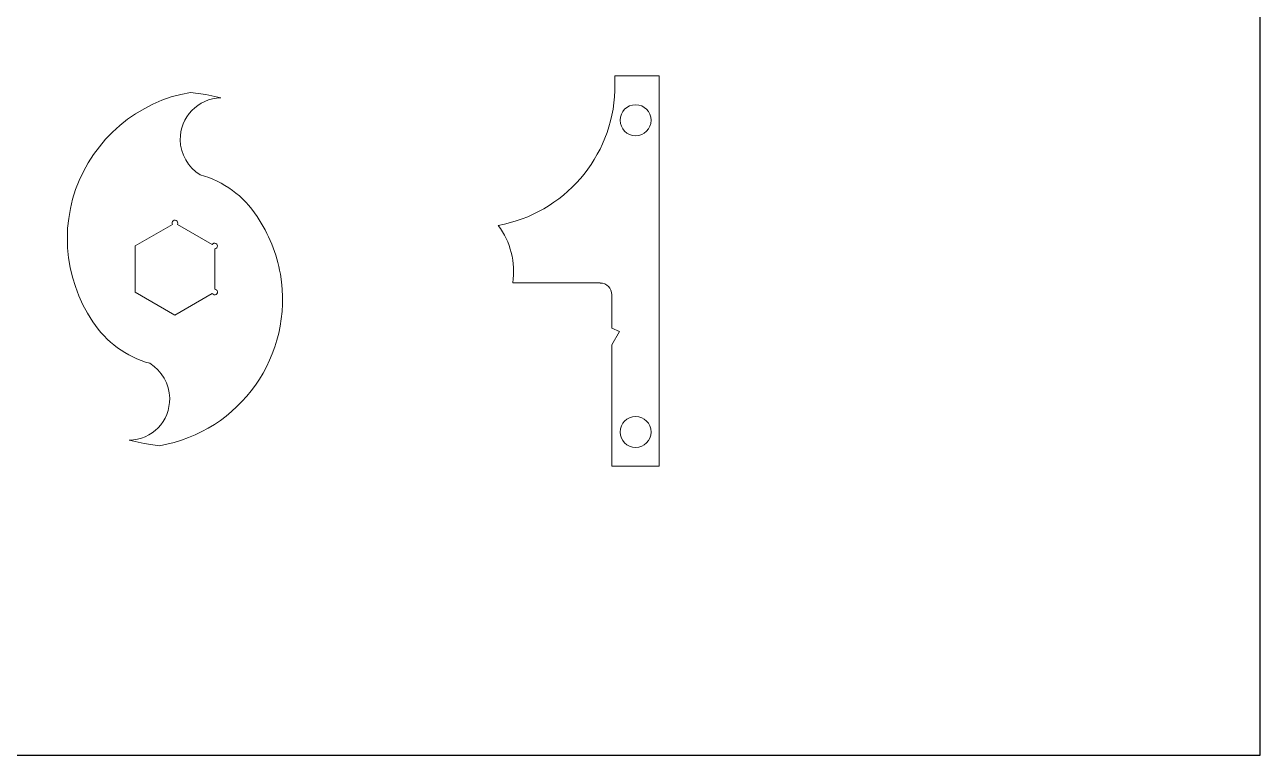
# Model space of a CAD drawing. Header units: inches. Extents: x -336 to 536, y -147 to 347.
# Drawn here: x 117.9 to 536, y -147.2 to 99.8 of the extents above; entities that cross this region are included whole.
import ezdxf

# ---------------------------------------------------------------- set-up
doc = ezdxf.new("R2010")
doc.units = ezdxf.units.IN
doc.header["$MEASUREMENT"] = 0
doc.layers.add('Default', color=7, linetype='Continuous')

# ---------------------------------------------------------------- blocks, each defined once
blk = doc.blocks.new('block 2')
at = {"layer": 'Default', "color": 18, "lineweight": 25, "true_color": 0x000000}
blk.add_lwpolyline([(-335.98, -147.17), (536.01, -147.17), (536.01, 346.84), (-335.98, 346.84), (-335.98, -147.17)], dxfattribs=at)
blk = doc.blocks.new('block 3')
at = {"layer": 'Default', "color": 18, "lineweight": 20, "true_color": 0x000000}
blk.add_open_spline([(140.91, -0.57), (145.4, -7.44), (152.25, -12.45), (160.16, -14.65)], degree=3, dxfattribs=at)
blk = doc.blocks.new('block 4')
at = {"layer": 'Default', "color": 18, "lineweight": 20, "true_color": 0x000000}
blk.add_open_spline([(160.16, -14.65), (164.28, -17.2), (166.84, -21.64), (166.92, -26.47)], degree=3, dxfattribs=at)
blk = doc.blocks.new('block 5')
at = {"layer": 'Default', "color": 18, "lineweight": 20, "true_color": 0x000000}
blk.add_open_spline([(166.92, -26.47), (167.05, -34.18), (160.91, -40.53), (153.2, -40.67)], degree=3, dxfattribs=at)
blk = doc.blocks.new('block 6')
at = {"layer": 'Default', "color": 18, "lineweight": 20, "true_color": 0x000000}
blk.add_lwpolyline([(153.2, -40.67), (158.29, -41.77), (163.47, -42.5)], dxfattribs=at)
blk = doc.blocks.new('block 7')
at = {"layer": 'Default', "color": 18, "lineweight": 20, "true_color": 0x000000}
blk.add_open_spline([(163.47, -42.5), (190.81, -37.81), (209.11, -11.82), (204.37, 15.5)], degree=3, dxfattribs=at)
blk = doc.blocks.new('block 8')
at = {"layer": 'Default', "color": 18, "lineweight": 20, "true_color": 0x000000}
blk.add_open_spline([(204.37, 15.5), (203.16, 22.48), (200.48, 29.13), (196.48, 35)], degree=3, dxfattribs=at)
blk = doc.blocks.new('block 9')
at = {"layer": 'Default', "color": 18, "lineweight": 20, "true_color": 0x000000}
blk.add_open_spline([(196.48, 35), (192.01, 41.92), (185.16, 46.93), (177.25, 49.09)], degree=3, dxfattribs=at)
blk = doc.blocks.new('block 10')
at = {"layer": 'Default', "color": 18, "lineweight": 20, "true_color": 0x000000}
blk.add_open_spline([(177.25, 49.09), (173.13, 51.6), (170.56, 56.04), (170.48, 60.87)], degree=3, dxfattribs=at)
blk = doc.blocks.new('block 11')
at = {"layer": 'Default', "color": 18, "lineweight": 20, "true_color": 0x000000}
blk.add_open_spline([(170.48, 60.87), (170.35, 68.58), (176.5, 74.93), (184.21, 75.11)], degree=3, dxfattribs=at)
blk = doc.blocks.new('block 12')
at = {"layer": 'Default', "color": 18, "lineweight": 20, "true_color": 0x000000}
blk.add_lwpolyline([(184.21, 75.11), (179.12, 76.25), (173.95, 76.93)], dxfattribs=at)
blk = doc.blocks.new('block 13')
at = {"layer": 'Default', "color": 18, "lineweight": 20, "true_color": 0x000000}
blk.add_lwpolyline([(173.95, 76.93), (170.65, 76.25), (167.43, 75.41), (164.3, 74.31), (161.25, 72.95), (158.29, 71.43), (155.41, 69.74), (152.62, 67.87), (150.08, 65.76), (147.54, 63.55), (145.25, 61.18), (143.13, 58.56), (141.1, 55.93), (139.32, 53.14), (137.71, 50.18), (136.27, 47.13), (135.09, 44.08), (134.07, 40.86), (133.31, 37.65), (132.8, 34.34), (132.38, 31.04), (132.3, 27.66), (132.38, 24.35), (132.72, 21.05), (133.23, 17.75), (133.99, 14.53), (135, 11.32), (136.19, 8.18), (137.54, 5.13), (139.15, 2.26), (140.91, -0.57)], dxfattribs=at)
blk = doc.blocks.new('block 14')
at = {"layer": 'Default', "color": 18, "lineweight": 20, "true_color": 0x000000}
blk.add_open_spline([(182.16, 25.96), (181.83, 25.96), (181.53, 25.79), (181.34, 25.52)], degree=3, dxfattribs=at)
blk = doc.blocks.new('block 15')
at = {"layer": 'Default', "color": 18, "lineweight": 20, "true_color": 0x000000}
blk.add_lwpolyline([(181.34, 25.52), (169.53, 32.33)], dxfattribs=at)
blk = doc.blocks.new('block 16')
at = {"layer": 'Default', "color": 18, "lineweight": 20, "true_color": 0x000000}
blk.add_open_spline([(169.53, 32.33), (169.77, 32.8), (169.61, 33.37), (169.17, 33.63)], degree=3, dxfattribs=at)
blk = doc.blocks.new('block 17')
at = {"layer": 'Default', "color": 18, "lineweight": 20, "true_color": 0x000000}
blk.add_open_spline([(169.17, 33.63), (168.72, 33.88), (168.15, 33.73), (167.9, 33.29)], degree=3, dxfattribs=at)
blk = doc.blocks.new('block 18')
at = {"layer": 'Default', "color": 18, "lineweight": 20, "true_color": 0x000000}
blk.add_open_spline([(167.9, 33.29), (167.73, 33), (167.73, 32.64), (167.88, 32.33)], degree=3, dxfattribs=at)
blk = doc.blocks.new('block 19')
at = {"layer": 'Default', "color": 18, "lineweight": 20, "true_color": 0x000000}
blk.add_lwpolyline([(167.88, 32.33), (155.24, 25.03), (155.24, 9.45), (168.7, 1.66), (181.34, 8.97)], dxfattribs=at)
blk = doc.blocks.new('block 20')
at = {"layer": 'Default', "color": 18, "lineweight": 20, "true_color": 0x000000}
blk.add_open_spline([(181.34, 8.97), (181.62, 8.54), (182.19, 8.39), (182.63, 8.65)], degree=3, dxfattribs=at)
blk = doc.blocks.new('block 21')
at = {"layer": 'Default', "color": 18, "lineweight": 20, "true_color": 0x000000}
blk.add_open_spline([(182.63, 8.65), (183.08, 8.9), (183.23, 9.47), (182.97, 9.92)], degree=3, dxfattribs=at)
blk = doc.blocks.new('block 22')
at = {"layer": 'Default', "color": 18, "lineweight": 20, "true_color": 0x000000}
blk.add_open_spline([(182.97, 9.92), (182.8, 10.21), (182.5, 10.38), (182.16, 10.38)], degree=3, dxfattribs=at)
blk = doc.blocks.new('block 23')
at = {"layer": 'Default', "color": 18, "lineweight": 20, "true_color": 0x000000}
blk.add_lwpolyline([(182.16, 10.38), (182.16, 24.06)], dxfattribs=at)
blk = doc.blocks.new('block 24')
at = {"layer": 'Default', "color": 18, "lineweight": 20, "true_color": 0x000000}
blk.add_open_spline([(182.16, 24.06), (182.68, 24.1), (183.1, 24.52), (183.1, 25.03)], degree=3, dxfattribs=at)
blk = doc.blocks.new('block 25')
at = {"layer": 'Default', "color": 18, "lineweight": 20, "true_color": 0x000000}
blk.add_open_spline([(183.1, 25.03), (183.1, 25.55), (182.68, 25.96), (182.16, 25.96)], degree=3, dxfattribs=at)
blk = doc.blocks.new('block 62')
at = {"layer": 'Default', "color": 18, "lineweight": 20, "true_color": 0x000000}
blk.add_open_spline([(324.61, -43.11), (327.51, -43.11), (329.86, -40.76), (329.86, -37.87)], degree=3, dxfattribs=at)
blk = doc.blocks.new('block 63')
at = {"layer": 'Default', "color": 18, "lineweight": 20, "true_color": 0x000000}
blk.add_open_spline([(329.86, -37.87), (329.86, -34.97), (327.51, -32.62), (324.61, -32.62)], degree=3, dxfattribs=at)
blk = doc.blocks.new('block 64')
at = {"layer": 'Default', "color": 18, "lineweight": 20, "true_color": 0x000000}
blk.add_open_spline([(324.61, -32.62), (321.71, -32.62), (319.36, -34.97), (319.36, -37.87)], degree=3, dxfattribs=at)
blk = doc.blocks.new('block 65')
at = {"layer": 'Default', "color": 18, "lineweight": 20, "true_color": 0x000000}
blk.add_open_spline([(319.36, -37.87), (319.36, -40.76), (321.71, -43.11), (324.61, -43.11)], degree=3, dxfattribs=at)
blk = doc.blocks.new('block 66')
at = {"layer": 'Default', "color": 18, "lineweight": 20, "true_color": 0x000000}
blk.add_open_spline([(324.61, 62.3), (327.51, 62.3), (329.86, 64.65), (329.86, 67.54)], degree=3, dxfattribs=at)
blk = doc.blocks.new('block 67')
at = {"layer": 'Default', "color": 18, "lineweight": 20, "true_color": 0x000000}
blk.add_open_spline([(329.86, 67.54), (329.86, 70.44), (327.51, 72.79), (324.61, 72.79)], degree=3, dxfattribs=at)
blk = doc.blocks.new('block 68')
at = {"layer": 'Default', "color": 18, "lineweight": 20, "true_color": 0x000000}
blk.add_open_spline([(324.61, 72.79), (321.71, 72.79), (319.36, 70.44), (319.36, 67.54)], degree=3, dxfattribs=at)
blk = doc.blocks.new('block 69')
at = {"layer": 'Default', "color": 18, "lineweight": 20, "true_color": 0x000000}
blk.add_open_spline([(319.36, 67.54), (319.36, 64.65), (321.71, 62.3), (324.61, 62.3)], degree=3, dxfattribs=at)
blk = doc.blocks.new('block 70')
at = {"layer": 'Default', "color": 18, "lineweight": 20, "true_color": 0x000000}
blk.add_open_spline([(278.11, 31.99), (300.38, 36.01), (316.81, 54.99), (317.57, 77.56)], degree=3, dxfattribs=at)
blk = doc.blocks.new('block 71')
at = {"layer": 'Default', "color": 18, "lineweight": 20, "true_color": 0x000000}
blk.add_lwpolyline([(317.57, 77.56), (317.59, 82.53), (332.57, 82.53)], dxfattribs=at)
blk = doc.blocks.new('block 72')
at = {"layer": 'Default', "color": 18, "lineweight": 20, "true_color": 0x000000}
blk.add_lwpolyline([(332.57, 82.53), (332.57, -49.46), (316.57, -49.46)], dxfattribs=at)
blk = doc.blocks.new('block 73')
at = {"layer": 'Default', "color": 18, "lineweight": 20, "true_color": 0x000000}
blk.add_lwpolyline([(316.57, -49.46), (316.57, -8.4)], dxfattribs=at)
blk = doc.blocks.new('block 74')
at = {"layer": 'Default', "color": 18, "lineweight": 20, "true_color": 0x000000}
blk.add_lwpolyline([(316.57, -8.4), (319.11, -3.91), (316.57, -2.81)], dxfattribs=at)
blk = doc.blocks.new('block 75')
at = {"layer": 'Default', "color": 18, "lineweight": 20, "true_color": 0x000000}
blk.add_lwpolyline([(316.57, -2.81), (316.57, 8.53)], dxfattribs=at)
blk = doc.blocks.new('block 76')
at = {"layer": 'Default', "color": 18, "lineweight": 20, "true_color": 0x000000}
blk.add_open_spline([(316.57, 8.53), (316.57, 10.73), (314.79, 12.51), (312.59, 12.51)], degree=3, dxfattribs=at)
blk = doc.blocks.new('block 77')
at = {"layer": 'Default', "color": 18, "lineweight": 20, "true_color": 0x000000}
blk.add_open_spline([(312.59, 12.51), (312.59, 12.51), (312.59, 12.51), (312.59, 12.55)], degree=3, dxfattribs=at)
blk = doc.blocks.new('block 78')
at = {"layer": 'Default', "color": 18, "lineweight": 20, "true_color": 0x000000}
blk.add_lwpolyline([(312.59, 12.55), (283.01, 12.58)], dxfattribs=at)
blk = doc.blocks.new('block 79')
at = {"layer": 'Default', "color": 18, "lineweight": 20, "true_color": 0x000000}
blk.add_open_spline([(283.01, 12.58), (284.08, 19.44), (282.3, 26.44), (278.11, 31.99)], degree=3, dxfattribs=at)

msp = doc.modelspace()

# ---------------------------------------------------------------- block references
at = {"layer": 'Default'}
for name in ['block 2', 'block 72', 'block 71', 'block 13', 'block 12', 'block 70', 'block 11', 'block 68', 'block 67', 'block 69', 'block 66', 'block 10', 'block 9', 'block 17', 'block 16', 'block 8', 'block 19', 'block 18', 'block 15', 'block 79', 'block 14', 'block 25', 'block 24', 'block 23', 'block 7', 'block 78', 'block 77', 'block 20', 'block 22', 'block 21', 'block 76', 'block 75', 'block 3', 'block 74', 'block 73', 'block 4', 'block 5', 'block 64', 'block 63', 'block 6', 'block 65', 'block 62']:
    msp.add_blockref(name, (0, 0), dxfattribs=at)

doc.saveas('drawing.dxf')
